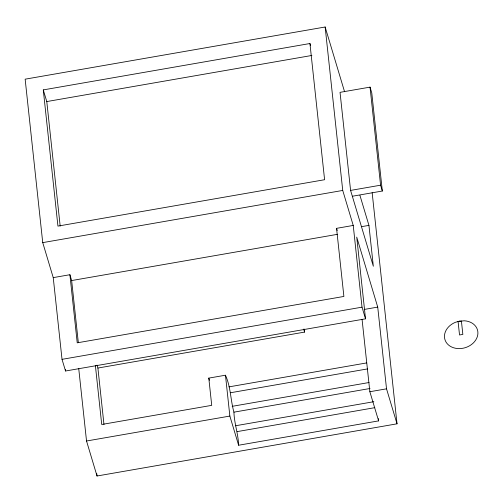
<?xml version="1.0" encoding="UTF-8"?>
<svg xmlns="http://www.w3.org/2000/svg" width="503" height="503" viewBox="0 0 503 503"><rect width="100%" height="100%" fill="white"/><g stroke="black" fill="none" stroke-linecap="round" stroke-linejoin="round"><path stroke-width="0.75" d="M459.717 321.071L455.454 322.285A16.983 13.619 -16.7 0 0 448.374 344.876A16.983 13.619 -16.7 0 0 475.675 340.129A16.983 13.619 -16.7 0 0 464.08 320.782L458.082 321.536L459.528 334.979L462.848 334.401L461.402 320.958L458.082 321.536M344.561 91.728L325.145 26.999L25.15 79.178L42.736 242.622L53.236 277.618L62.026 359.343L65.528 371.007L365.524 318.827L356.728 237.108L377.728 307.1L386.524 388.825L397.024 423.822L97.029 476.001L86.529 441.005L78.738 368.617M309.942 43.522L324.598 179.722L57.939 226.105L43.283 89.899L309.942 43.522L310.603 45.71M43.283 89.899L46.779 101.568L311.898 55.456M352.333 196.245L382.33 191.027L371.78 92.961L370.032 87.132L340.034 92.345L350.585 190.411L373.333 266.238L368.938 225.382L359.903 195.277M42.736 242.622L342.732 190.442L353.232 225.438L362.022 307.163L365.524 318.827M350.585 190.411L380.582 185.198L382.33 191.027M53.236 277.618L69.904 274.72L71.652 280.555L78.311 342.468M69.904 274.72L77.229 342.826L343.889 296.443L336.564 228.343L353.232 225.438M361.361 226.696L368.938 225.382M71.652 280.555L337.538 234.31M62.026 359.343L362.022 307.163M364.09 309.471L377.728 307.1M97.029 365.128L97.903 368.045L304.567 332.099L304.24 329.075M95.4 365.668L101.725 424.482L211.725 405.349L208.795 378.111L225.463 375.213C230.833 387.014 230.475 399.973 233.926 412.164C234.253 423.438 238.284 433.963 238.611 445.237L378.608 420.885L378.363 418.615M228.959 386.876L366.637 362.927M230.714 392.711L367.618 368.9M232.179 406.33L369.083 382.519M233.926 412.164L370.057 388.486M86.529 441.005L229.858 416.069L238.611 445.237M362.066 319.342L369.856 391.724L386.524 388.825M235.391 425.783L373.842 401.702M237.139 431.618L374.817 407.669M336.564 228.343L337.217 230.525M369.856 391.724L378.608 420.885M303.667 329.113L304.567 332.099M208.795 378.111L209.449 380.299M370.032 87.132L380.582 185.198M372.157 192.706L397.024 423.822M325.145 26.999L342.732 190.442M225.463 375.213L229.858 416.069M97.903 368.045L103.976 424.538M96.777 473.656L97.029 476.001M46.779 101.568L60.178 226.099M65.359 369.454L65.528 371.007"/></g></svg>
